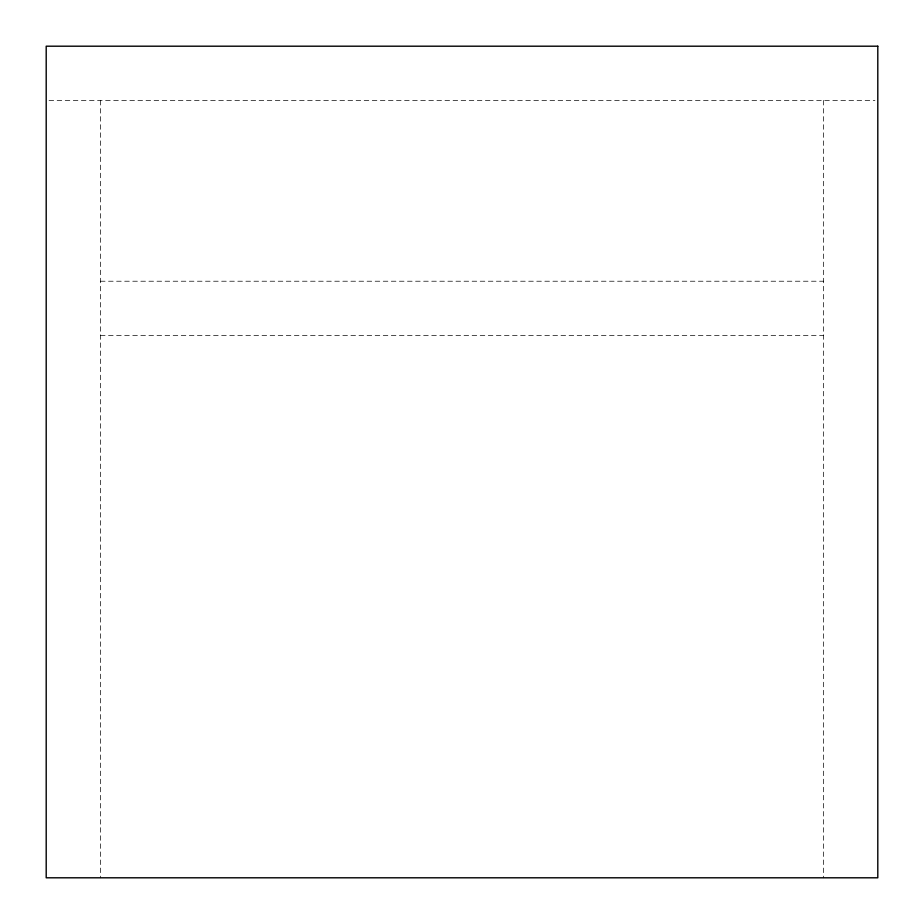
<?xml version="1.0" encoding="UTF-8"?>
<svg xmlns="http://www.w3.org/2000/svg" width="924" height="924" viewBox="0 0 924 924"><rect width="100%" height="100%" fill="white"/><g stroke="black" fill="none" stroke-linecap="round" stroke-linejoin="round"><path stroke-width="0.69" stroke-dasharray="4.62 3.46" d="M49.053 100.439L874.947 100.439M100.439 281.219L823.561 281.219M100.439 335.447L823.561 335.447M823.561 100.439L823.561 877.8M100.439 100.439L100.439 877.8"/><path stroke-width="1.39" d="M877.8 46.2L46.2 46.2L46.2 877.8L877.8 877.8L877.8 46.2"/></g></svg>
